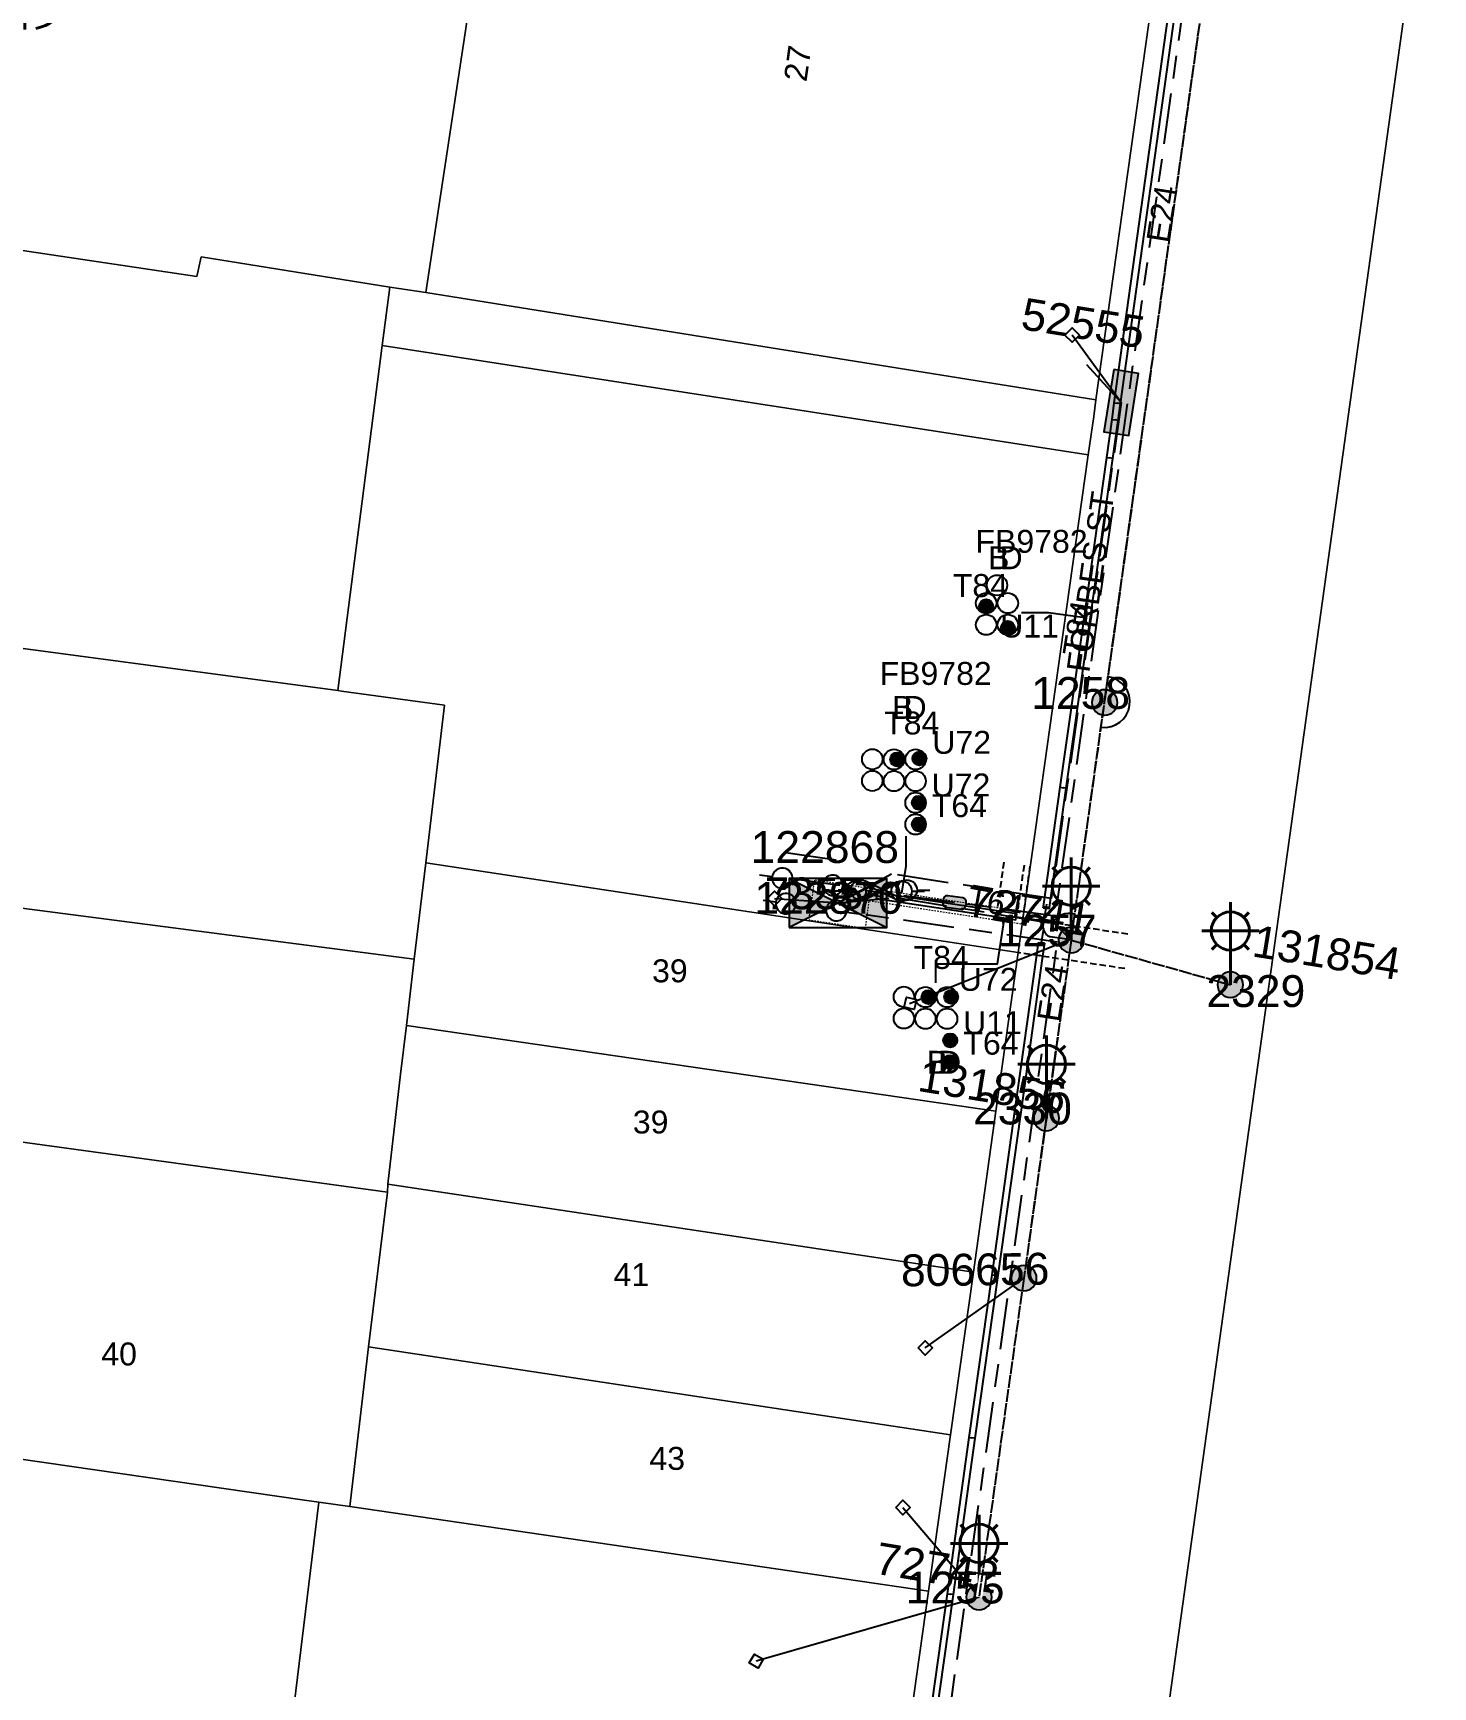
# Model space of a CAD drawing. Header units: metres. Extents: x 307881 to 309377, y 6244646 to 6245709.
# Drawn here: x 308602.1 to 308712, y 6245000.3 to 6245130.1 of the extents above; entities that cross this region are included whole.
import ezdxf
from ezdxf.enums import TextEntityAlignment as Align

# ---------------------------------------------------------------- set-up
doc = ezdxf.new("R2010")
doc.units = ezdxf.units.M
for name, pattern in [('Cable Exist OH', [1, 1, 0]), ('Cable Exist UG', [8.2, 4, -1.2, 1.8, -1.2]), ('Dash', [5, 3, -2]), ('DASHED', [0.75, 0.5, -0.25]), ('HIDDEN', [0.375, 0.25, -0.125]), ('HIDDEN2', [0.1875, 0.125, -0.0625])]:
    doc.linetypes.add(name, pattern=pattern)
doc.layers.get('0').update_dxf_attribs({"color": 6})
for name, color, linetype in [('_User Miscellaneous7', 7, 'Continuous'), ('_User Miscellaneous9', 7, 'Continuous'), ('Duct_SP_EXT', 7, 'Continuous'), ('Equip_HV_EXT', 7, 'Continuous'), ('Equip_LV_EXT', 7, 'Continuous'), ('Equip_SP_SL_EXT', 7, 'Continuous'), ('Mains_HV_EXT', 7, 'Continuous'), ('Mains_LV_EXT', 7, 'Continuous'), ('Mains_SL_EXT', 7, 'Continuous'), ('Services_SP_EXT', 7, 'Continuous'), ('Sub_SP_EXT', 7, 'Continuous'), ('SupportsOH_SP_TR_HV_LV_SL_EXT', 7, 'Continuous'), ('SupportsUG_SP_LV_EXT', 7, 'Continuous'), ('Trench_SP_EXT', 7, 'Continuous')]:
    doc.layers.add(name, color=color, linetype=linetype)
for name, color, linetype, lineweight in [('Cadastre Buildings_SP_EXT', 9, 'Continuous', 5), ('Cadastre Land Parcels_SP_EXT', 9, 'Continuous', 5), ('Cadastre Other Property_SP_EXT', 9, 'HIDDEN', 5), ('Cadastre Roads_SP_EXT', 9, 'Continuous', 5)]:
    doc.layers.add(name, color=color, linetype=linetype, lineweight=lineweight)
doc.layers.add('UNKNOWN_FEATURES', color=1, linetype='DASHED', plot=False)
doc.styles.add('iecARIAL', font='arial.ttf', dxfattribs={"height": 2})
doc.styles.add('IESYMBOL1', font='isocp.shx')
doc.styles.add('POLE_LABEL', font='arial.ttf')
doc.styles.add('SLCP_LABEL', font='arial.ttf', dxfattribs={"height": 3.5})
doc.styles.get("Standard").update_dxf_attribs({"font": 'arial.ttf'})
doc.styles.add('SWITCH_LABEL', font='arial.ttf', dxfattribs={"height": 2.5})

# ---------------------------------------------------------------- blocks, each defined once
blk = doc.blocks.new('SUB_PADMOUNT_EXT')
for points in [[(0, 0), (-3.84, 1.92), (-3.84, -1.92)], [(0, 0), (3.84, 1.92), (3.84, -1.92)]]:
    blk.add_hatch(color=256).paths.add_polyline_path(points)
for p, q in [((3.84, 1.92), (-3.84, -1.92)), ((-3.84, 1.92), (3.84, -1.92))]:
    blk.add_line(p, q)
blk.add_lwpolyline([(-3.84, -1.92), (3.84, -1.92), (3.84, 1.92), (-3.84, 1.92)], close=True)
for tag, height, flags, p in [('ASSET_NUM', 2.5, 8, (2, 2)), ('STREET_CODE', 0.2, 9, (1.5, 0)), ('CONSTRUCTED_VOLTAGE', 0.2, 9, (1.5, -0.2)), ('OPERATING_VOLTAGE', 0.2, 9, (1.5, -0.6)), ('ORIENTATION', 0.2, 9, (1.5, -0.8)), ('OWNED_BY', 0.2, 9, (1.5, -1)), ('OPERATED_BY', 0.2, 9, (1.5, -1.2)), ('NO_PHASES', 0.2, 9, (1.5, -0.4)), ('SECONDARY_VOLTAGE', 0.2, 9, (1.5, -1.6)), ('STATE', 0.2, 9, (1.5, -1.8)), ('SUBSTATION_TYPE', 0.2, 9, (1.5, -2.2)), ('MAINTAINED_BY', 0.2, 9, (1.5, -1.4)), ('PARENT', 0.2, 9, (1.5, -2)), ('USAGE', 0.2, 9, (1.5, -2.4)), ('LEGEND', 0.2, 9, (1.5, -2.6)), ('STREETNAME', 0.2, 9, (1.5, -3)), ('SUBURB', 0.2, 9, (1.5, -3.2)), ('Z', 0.2, 1, (1.5, -3.6)), ('LOCATION', 0.2, 9, (1.5, -2.8)), ('NOTES', 0.2, 9, (1.5, -3.4))]:
    blk.add_attdef(tag, text='', height=height, dxfattribs=dict(flags=flags)).set_placement(p, align=Align.MIDDLE_LEFT)
blk = doc.blocks.new('PILLAR_EXT')
blk.add_hatch(color=256).paths.add_polyline_path([(-2.475, 0.99), (-2.475, -0.99), (2.475, -0.99), (2.475, 0.99)])
blk.add_lwpolyline([(-2.475, -0.99), (2.475, -0.99), (2.475, 0.99), (-2.475, 0.99)], close=True)
at = {"style": 'iecARIAL', "flags": 8}
blk.add_attdef('ASSET_NUM', (1.5, 3.5), '', height=2.5, dxfattribs=at)
for tag, p, flags in [('OWNED_BY', (0, -0.2), 9), ('STATE', (0, -0.4), 9), ('SUPPORT_TYPE', (0, -0.6), 9), ('USAGE', (0, -0.8), 9), ('LEGEND', (0, -1), 9), ('LOCATION', (0, -1.2), 9), ('NOTES', (0, -1.4), 9), ('STREETNAME', (0, -1.8), 9), ('SUBURB', (0, -2), 1), ('PARENT', (0, -1.6), 9)]:
    blk.add_attdef(tag, p, '', height=0.2, dxfattribs=dict(flags=flags))
blk = doc.blocks.new('DUCT_EXT')
blk.add_circle((0, 0.8), 0.8)
at = {"flags": 1}
blk.add_attdef('Z', (0, 0), '', height=0.2, dxfattribs=at)
at = {"flags": 9}
for tag, p in [('DUCT_CODE', (0, 0)), ('XSECT_TYPE', (0, -0.2)), ('STATE', (0, -0.6)), ('FB_REFERENCE', (0, -0.4)), ('NOTES', (0, -0.8))]:
    blk.add_attdef(tag, text='', height=0.2, dxfattribs=at).set_placement(p, align=Align.MIDDLE_LEFT)
blk = doc.blocks.new('SL_LANTERN_EXT')
at = {"lineweight": 40}
for p, q in [((-1.46, 5.68), (-1.06, 5.28)), ((0, 1.97), (0, 6.47)), ((1.46, 5.68), (1.06, 5.28)), ((-2.25, 4.22), (2.25, 4.22)), ((-1.46, 2.76), (-1.06, 3.16)), ((0, 0), (0, 2.72)), ((1.46, 2.76), (1.06, 3.16))]:
    blk.add_line(p, q, dxfattribs=at)
blk.add_circle((0, 4.22), 1.5, dxfattribs=at)
at = {"color": 7, "style": 'iecARIAL', "flags": 8}
blk.add_attdef('ASSET_NUM', (1.5, 1.5), '', height=2.5, dxfattribs=at)
for tag, p, height, flags in [('CONSTRUCTED_VOLTAGE', (0.98, -0.65), 0.2, 9), ('CONTROL_TYPE', (0.98, -0.85), 0.2, 9), ('LANTERN_PURPOSE', (0.98, -1.05), 0.2, 9), ('LANTERN_TYPE', (0.98, -1.25), 0.2, 9), ('NO_PHASES', (0.98, -1.45), 0.2, 9), ('LNUMBER', (2.18, -3.25), 2.5, 8), ('OPERATING_VOLTAGE', (0.98, -1.65), 0.2, 9), ('ORIENTATION', (0.98, -1.85), 0.2, 9), ('OWNED_BY', (0.98, -2.05), 0.2, 9), ('STATE', (0.98, -2.25), 0.2, 9), ('USAGE', (0.98, -2.45), 0.2, 9), ('CEXIST', (0.98, -2.65), 0.2, 9), ('CNEW', (0.98, -2.85), 0.2, 9), ('CNUMBER', (0.98, -3.05), 0.2, 9), ('CREMOVE', (0.98, -3.25), 0.2, 9), ('CREPLACE', (0.98, -3.45), 0.2, 9), ('LKINGHEIGHT', (0.98, -3.65), 0.2, 9), ('LBRACKET', (0.98, -3.85), 0.2, 9), ('LBRACKETVOCAB', (0.98, -4.05), 0.2, 9), ('LCATEGORY', (0.98, -4.25), 0.2, 9), ('LCHARGE1', (0.98, -4.45), 0.2, 9), ('LCHARGE1PERCENT', (0.98, -4.65), 0.2, 9), ('LCHARGE2', (0.98, -4.85), 0.2, 9), ('LCHARGE2PERCENT', (0.98, -5.05), 0.2, 9), ('LCHARGE3', (0.98, -5.25), 0.2, 9), ('LCHARGE3PERCENT', (0.98, -5.45), 0.2, 9), ('LEXIST', (0.98, -5.65), 0.2, 9), ('LLAMP', (0.98, -5.85), 0.2, 9), ('LLAMPVOCAB', (0.98, -6.05), 0.2, 9), ('LMAST', (0.98, -6.25), 0.2, 9), ('LMASTVOCAB', (0.98, -6.45), 0.2, 9), ('LNEW', (0.98, -6.65), 0.2, 9), ('LANTNUMBER', (0.98, -6.85), 0.2, 9), ('LOUTREACH', (0.98, -7.25), 0.2, 9), ('LOUTREACHVOCAB', (0.98, -7.45), 0.2, 9), ('LRATECODE', (0.98, -7.65), 0.2, 9), ('LREMOVE', (0.98, -7.85), 0.2, 9), ('STREETNAME', (0.98, -9.25), 0.2, 9), ('LREPLACE', (0.98, -8.05), 0.2, 9), ('LTYPE', (0.98, -8.25), 0.2, 9), ('LTYPEVOCAB', (0.98, -8.45), 0.2, 9), ('LEGEND', (0.98, -8.65), 0.2, 9), ('LOCATION', (0.98, -8.85), 0.2, 9), ('NOTES', (0.98, -9.05), 0.2, 9), ('SUBURB', (0.98, -9.45), 0.2, 1)]:
    blk.add_attdef(tag, p, '', height=height, dxfattribs=dict(flags=flags))
blk = doc.blocks.new('CCP_EXT')
at = {"flags": 9}
for tag, p in [('LEGEND', (0, -1.4)), ('STATE', (0, -1.8)), ('LIFE_SUPPORT', (0, -1.6)), ('NOTES', (0, -2))]:
    blk.add_attdef(tag, text='', height=0.2, dxfattribs=at).set_placement(p, align=Align.MIDDLE_LEFT)
blk.add_wipeout([(0, 0.57), (0.57, 0), (0, -0.57), (-0.57, 0)])
blk.add_lwpolyline([(-0.57, 0), (0, 0.57), (0.57, 0), (0, -0.57), (-0.57, 0)])
at = {"flags": 1}
blk.add_attdef('Z', (0, 0), '', height=0.2, dxfattribs=at)
at = {"flags": 9}
for tag, p in [('CCP_TYPE', (0, 0)), ('CONSTRUCTED_VOLTAGE', (0, -0.2)), ('OPERATING_VOLTAGE', (0, -0.6)), ('ORIENTATION', (0, -0.8)), ('OWNED_BY', (0, -1)), ('NO_PHASES', (0, -0.4)), ('USAGE', (0, -1.2))]:
    blk.add_attdef(tag, text='', height=0.2, dxfattribs=at).set_placement(p, align=Align.MIDDLE_LEFT)
blk = doc.blocks.new('POLE_EXT')
blk.add_hatch(color=256).paths.add_polyline_path([(-1, 0, 1), (1, 0, 1)])
blk.add_lwpolyline([(-1, 0, 1), (1, 0, 1)], format="xyb", close=True)
for tag, height, flags, p in [('pNumber', 2.5, 8, (-17.84, 2.07)), ('OWNED_BY', 0.2, 9, (1.35, -0.4)), ('SPECIAL_USE', 0.2, 9, (1.35, -0.8)), ('STATE', 0.2, 9, (1.35, -1)), ('PARENT', 0.2, 9, (1.35, -0.6)), ('USAGE', 0.2, 9, (1.35, -1.2)), ('cLV', 0.2, 9, (1.35, -1.4)), ('hDepth', 0.2, 9, (1.35, -1.6)), ('hDia', 0.2, 9, (1.35, -1.8)), ('cHV', 0.2, 9, (1.35, -2)), ('LBRACKET', 0.2, 9, (1.35, -2.2)), ('LExisting', 0.2, 9, (1.35, -2.4)), ('LANTNUMBER', 0.2, 9, (1.35, -2.6)), ('cLinedev', 0.2, 9, (1.35, -3.4)), ('pExisting', 0.2, 9, (1.35, -3.8)), ('LOther', 0.2, 9, (1.35, -2.8)), ('LRemove', 0.2, 9, (1.35, -3)), ('LEGEND', 0.2, 9, (1.35, -3.2)), ('LOCATION', 0.2, 9, (1.35, -3.6)), ('pFooting', 0.2, 9, (1.35, -4.4)), ('pNew', 0.2, 9, (1.35, -4.6)), ('pRelocate', 0.2, 9, (1.35, -5)), ('pRemove', 0.2, 9, (1.35, -5.2)), ('PFNUMBER', 0.2, 9, (1.35, -4)), ('NEWPFNUMBER', 0.2, 9, (1.35, -4.2)), ('pReplace', 0.2, 9, (1.35, -5.4)), ('pStay', 0.2, 9, (1.35, -5.6)), ('pType', 0.2, 9, (1.35, -5.8)), ('cspan', 0.2, 9, (1.35, -6)), ('STREETNAME', 0.2, 9, (1.35, -6.2)), ('SUBURB', 0.2, 9, (1.35, -6.4)), ('OPERATED_BY', 0.2, 9, (1.36, -7.01)), ('NOTES', 0.2, 9, (1.35, -6.6)), ('MAINTAINED_BY', 0.2, 9, (1.36, -6.81))]:
    blk.add_attdef(tag, text='', height=height, dxfattribs=dict(flags=flags)).set_placement(p, align=Align.MIDDLE_LEFT)
at = {"style": 'POLE_LABEL'}
for tag, height, flags, p in [('ASSET_NUM', 2.5, 8, (2, 2)), ('STRUCTURE_PLANT_NUMBER', 0.2, 9, (1.35, 0.03)), ('STREET_CODE', 0.2, 9, (1.35, -0.2))]:
    blk.add_attdef(tag, text='', height=height, dxfattribs=dict(at, flags=flags)).set_placement(p, align=Align.MIDDLE_LEFT)
at = {"flags": 1}
blk.add_attdef('Z', (1.35, -7.33), '', height=0.2, dxfattribs=at)
blk = doc.blocks.new('HV_STJ_EXT')
h = blk.add_hatch(color=256)
edge = h.paths.add_edge_path()
edge.add_ellipse((-0.59, 0.13), major_axis=(0.226, 0.226), ratio=1, start_angle=45, end_angle=135)
edge.add_line((-0.91, 0.13), (-0.91, -0.13))
edge.add_ellipse((-0.59, -0.13), major_axis=(0.226, 0.226), ratio=1, start_angle=135, end_angle=225)
edge.add_line((-0.59, -0.45), (0.59, -0.45))
edge.add_ellipse((0.59, -0.13), major_axis=(-0.226, 0.226), ratio=1, start_angle=135, end_angle=225)
edge.add_line((0.91, -0.13), (0.91, 0.13))
edge.add_ellipse((0.59, 0.13), major_axis=(-0.226, 0.226), ratio=1, start_angle=225, end_angle=315)
edge.add_line((0.59, 0.45), (-0.59, 0.45))
blk.add_lwpolyline([(-0.91, 0.13), (-0.91, -0.13, 0.414214), (-0.59, -0.45), (0.59, -0.45, 0.414214), (0.91, -0.13), (0.91, 0.13, 0.414214), (0.59, 0.45), (-0.59, 0.45, 0.414214)], format="xyb", close=True)
for tag, flags, p in [('ORIENTATION', 9, (1.5, 0)), ('Z', 1, (1.5, -0.8)), ('USAGE', 9, (1.5, -0.2)), ('LEGEND', 9, (1.5, -0.4)), ('NOTES', 9, (1.5, -0.6))]:
    blk.add_attdef(tag, text='', height=0.2, dxfattribs=dict(flags=flags)).set_placement(p, align=Align.MIDDLE_LEFT)
blk = doc.blocks.new('LV_UG_DFUSE_CLOSED_EXT')
for points in [[(1, 0), (0, 0)], [(5.04, 0.73), (2.16, -0.72)], [(5.05, -0.71), (2.16, 0.72)], [(6.2, 0.01), (7.2, 0.01)]]:
    blk.add_lwpolyline(points)
for centre in [(1.8, 0), (5.4, 0.01)]:
    blk.add_circle(centre, 0.8)
at = {"flags": 9}
for tag, p in [('ACTUAL_STATUS', (0, 0)), ('CONSTRUCTED_VOLTAGE', (0, -0.2)), ('OPERATING_VOLTAGE', (0, -0.6)), ('ORIENTATION', (0, -0.8)), ('STATE', (0, -1)), ('SWITCH_TYPE', (0, -1.2)), ('NO_PHASES', (0, -0.4)), ('USAGE', (0, -1.4)), ('NOTES', (0, -1.6))]:
    blk.add_attdef(tag, text='', height=0.2, dxfattribs=at).set_placement(p, align=Align.MIDDLE_LEFT)
at = {"flags": 1}
blk.add_attdef('Z', (0, 0), '', height=0.2, dxfattribs=at)
blk = doc.blocks.new('SWG_HOLEC_SU_EXT')
blk.add_line((1.8, -2), (5.8, -2))
for points in [[(1, 0), (0, 0)], [(6.6, 0), (7.6, 0)]]:
    blk.add_lwpolyline(points)
for points in [[(1.8, -0.8, 1), (1.8, 0.8, 1)], [(5.8, -0.8, 1), (5.8, 0.8, 1)]]:
    blk.add_lwpolyline(points, format="xyb", close=True)
at = {"style": 'SWITCH_LABEL', "flags": 8}
blk.add_attdef('ASSET_NUM', text='', height=2.5, rotation=179.9544, dxfattribs=at).set_placement((-2.4, 0), align=Align.MIDDLE_LEFT)
at = {"flags": 1}
blk.add_attdef('Z', (0, 0), '', height=0.2, dxfattribs=at)
at = {"flags": 9}
for tag, p in [('ACTUAL_STATUS', (0, -0.4)), ('CONSTRUCTED_VOLTAGE', (0, -0.6)), ('OPERATING_VOLTAGE', (0, -1)), ('ORIENTATION', (0, -1.2)), ('OWNED_BY', (0, -1.4)), ('NO_PHASES', (0, -0.8)), ('STATE', (0, -1.8)), ('SWITCH_TYPE', (0, -2)), ('STREETNAME', (0, -2.6)), ('PARENT', (0, -1.6)), ('USAGE', (0, -2.2)), ('LOCATION', (0, -2.4)), ('SUBURB', (0, -2.8)), ('NOTES', (0, -3))]:
    blk.add_attdef(tag, text='', height=0.2, dxfattribs=at).set_placement(p, align=Align.MIDDLE_LEFT)
at = {"style": 'SWITCH_LABEL', "flags": 9}
blk.add_attdef('STREET_CODE', text='', height=0.2, dxfattribs=at).set_placement((0, -0.2), align=Align.MIDDLE_LEFT)
blk = doc.blocks.new('End Shackle_EXT')
at = {"flags": 9}
for tag, p in [('STATE', (0, -1.2)), ('USAGE', (0, -1.4)), ('NOTES', (0, -1.6))]:
    blk.add_attdef(tag, text='', height=0.2, dxfattribs=at).set_placement(p, align=Align.MIDDLE_LEFT)
blk.add_wipeout([(0, 0.25), (1.81, 0.25), (1.82, -0.25), (0, -0.25)])
blk.add_line((1.81, -1), (1.81, 1))
at = {"flags": 1}
blk.add_attdef('Z', (0, 0), '', height=0.2, dxfattribs=at)
at = {"flags": 9}
for tag, p in [('CONNECTOR_TYPE', (0, 0)), ('CONSTRUCTED_VOLTAGE', (0, -0.2)), ('OPERATING_VOLTAGE', (0, -0.6)), ('ORIENTATION', (0, -0.8)), ('OWNED_BY', (0, -1)), ('NO_PHASES', (0, -0.4))]:
    blk.add_attdef(tag, text='', height=0.2, dxfattribs=at).set_placement(p, align=Align.MIDDLE_LEFT)
blk = doc.blocks.new('CABLE_LARGE_EXT')
h = blk.add_hatch(color=256)
edge = h.paths.add_edge_path()
edge.add_arc((0, 0.55), 0.55, 0, 360)
blk.add_circle((0, 0.55), 0.55)
at = {"flags": 1}
blk.add_attdef('Z', (0, 0), '', height=0.2, dxfattribs=at)
at = {"flags": 9}
for tag, p in [('COND_CODE', (0, 0)), ('STATE', (0, -0.4)), ('XSECT_SIZE', (0, -0.6)), ('FB_REFERENCE', (0, -0.2)), ('NOTES', (0, -0.8))]:
    blk.add_attdef(tag, text='', height=0.2, dxfattribs=at).set_placement(p, align=Align.MIDDLE_LEFT)
blk = doc.blocks.new('SLCP_ZELL_EXT')
blk.add_wipeout([(-0.24, 7.5), (-0.71, 7.47), (-1.17, 7.41), (-1.64, 7.32), (-2.09, 7.21), (-2.54, 7.06), (-2.98, 6.89), (-3.41, 6.69), (-3.82, 6.46), (-4.22, 6.21), (-4.6, 5.93), (-4.96, 5.63), (-5.31, 5.31), (-5.63, 4.96), (-5.93, 4.6), (-6.21, 4.22), (-6.46, 3.82), (-6.69, 3.41), (-6.89, 2.98), (-7.06, 2.54), (-7.21, 2.09), (-7.32, 1.64), (-7.41, 1.17), (-7.47, 0.71), (-7.5, 0.24), (-7.5, -0.24), (-7.47, -0.71), (-7.41, -1.17), (-7.32, -1.64), (-7.21, -2.09), (-7.06, -2.54), (-6.89, -2.98), (-6.69, -3.41), (-6.46, -3.82), (-6.21, -4.22), (-5.93, -4.6), (-5.63, -4.96), (-5.31, -5.31), (-4.96, -5.63), (-4.6, -5.93), (-4.22, -6.21), (-3.82, -6.46), (-3.41, -6.69), (-2.98, -6.89), (-2.54, -7.06), (-2.09, -7.21), (-1.64, -7.32), (-1.17, -7.41), (-0.71, -7.47), (-0.24, -7.5), (0.24, -7.5), (0.71, -7.47), (1.17, -7.41), (1.64, -7.32), (2.09, -7.21), (2.54, -7.06), (2.98, -6.89), (3.41, -6.69), (3.82, -6.46), (4.22, -6.21), (4.6, -5.93), (4.96, -5.63), (5.31, -5.31), (5.63, -4.96), (5.93, -4.6), (6.21, -4.22), (6.46, -3.82), (6.69, -3.41), (6.89, -2.98), (7.06, -2.54), (7.21, -2.09), (7.32, -1.64), (7.41, -1.17), (7.47, -0.71), (7.5, -0.24), (7.5, 0.24), (7.47, 0.71), (7.41, 1.17), (7.32, 1.64), (7.21, 2.09), (7.06, 2.54), (6.89, 2.98), (6.69, 3.41), (6.46, 3.82), (6.21, 4.22), (5.93, 4.6), (5.63, 4.96), (5.31, 5.31), (4.96, 5.63), (4.6, 5.93), (4.22, 6.21), (3.82, 6.46), (3.41, 6.69), (2.98, 6.89), (2.54, 7.06), (2.09, 7.21), (1.64, 7.32), (1.17, 7.41), (0.71, 7.47), (0.24, 7.5)])
at = {"linetype": 'Dash', "lineweight": 40, "ltscale": 0.7}
for p, q in [((0, 4.11), (0, -4.11)), ((-4.11, 0), (4.11, 0))]:
    blk.add_line(p, q, dxfattribs=at)
blk.add_circle((0, 0), 4.11, dxfattribs=at)
at = {"lineweight": 40, "style": 'IESYMBOL1'}
for s, p in [('P', (-1.6, 0)), ('Z', (1.7, 0)), ('60', (-1.61, -3.31))]:
    blk.add_text(s, height=2, dxfattribs=at).set_placement(p, align=Align.BOTTOM_CENTER)
at = {"style": 'SLCP_LABEL'}
for tag, height, flags, p in [('ASSET_NUM', 2.5, 8, (2, 2)), ('STREET_CODE', 0.2, 9, (0, -0.2))]:
    blk.add_attdef(tag, text='', height=height, dxfattribs=dict(at, flags=flags)).set_placement(p, align=Align.MIDDLE_LEFT)
at = {"flags": 1}
blk.add_attdef('Z', (0, 0), '', height=0.2, dxfattribs=at)
at = {"flags": 9}
for tag, p in [('CONSTRUCTED_VOLTAGE', (0, -0.4)), ('CONTROL_TYPE', (0, -0.6)), ('OPERATING_VOLTAGE', (0, -1)), ('ORIENTATION', (0, -1.2)), ('OWNED_BY', (0, -1.4)), ('NO_PHASES', (0, -0.8)), ('STATE', (0, -2)), ('USAGE', (0, -1.6)), ('LOCATION', (0, -1.8)), ('NOTES', (0, -2.2))]:
    blk.add_attdef(tag, text='', height=0.2, dxfattribs=at).set_placement(p, align=Align.MIDDLE_LEFT)

msp = doc.modelspace()

# ---------------------------------------------------------------- linework, layer by layer
at = {"layer": '_User Miscellaneous7'}
for points in [[(308679.73, 6245084.64), (308681.85, 6245084.64), (308684.53, 6245084.27)], [(308670.65, 6245067.08), (308670.65, 6245064.74), (308670.32, 6245062.61)], [(308673.01, 6245055.56), (308673.01, 6245057.05), (308677.86, 6245057.05), (308678.37, 6245060.47), (308678.38, 6245060.51)]]:
    msp.add_lwpolyline(points, dxfattribs=at)
at = {"layer": 'Cadastre Buildings_SP_EXT', "linetype": 'Continuous'}
for points in [[(308630.13, 6245110.19), (308615.32, 6245112.57), (308615, 6245111.03), (308587.42, 6245115.14), (308583.1, 6245084.24), (308626.05, 6245078.51), (308629.54, 6245105.61), (308630.13, 6245110.19)], [(308626.05, 6245078.51), (308583.1, 6245084.24), (308580.29, 6245064.14), (308632.05, 6245057.42), (308632.97, 6245064.99), (308634.43, 6245077.36), (308626.34, 6245078.47), (308626.05, 6245078.51)], [(308632.05, 6245057.42), (308580.29, 6245064.14), (308579.08, 6245055.48), (308577.8, 6245046.27), (308629.97, 6245039.13), (308629.99, 6245039.77), (308630.97, 6245048.39), (308631.46, 6245052.21), (308632.05, 6245057.42)]]:
    msp.add_lwpolyline(points, close=True, dxfattribs=at)
at = {"layer": 'Cadastre Land Parcels_SP_EXT', "linetype": 'Continuous'}
for points in [[(308943.53, 6244899.64), (308956.13, 6244909.41), (308993.54, 6245046.63), (309008.4, 6245145.3), (308954.43, 6245152.89), (308930.11, 6245156.32), (308890.42, 6245161.91), (308880.94, 6245163.25), (308847.77, 6245167.93), (308816.15, 6245172.39), (308717.4, 6245186.32), (308683.99, 6244946.48), (308682.63, 6244936.48), (308681.22, 6244926.63), (308801.5, 6244909.52), (308929.82, 6244891.26), (308943.53, 6244899.64)], [(308690.07, 6245133.29), (308640.93, 6245140.1), (308637.62, 6245140.55), (308632.96, 6245109.77), (308685.58, 6245101.35), (308689.95, 6245132.42), (308690.07, 6245133.29)], [(308685.4, 6245100.02), (308685.58, 6245101.35), (308632.96, 6245109.77), (308630.13, 6245110.19), (308629.54, 6245105.61), (308684.98, 6245097.02), (308685.4, 6245100.02)], [(308679.47, 6245057.94), (308632.97, 6245064.99), (308632.05, 6245057.42), (308631.46, 6245052.21), (308677.73, 6245045.49), (308679.47, 6245057.94)], [(308677.73, 6245045.49), (308631.46, 6245052.21), (308630.97, 6245048.39), (308629.99, 6245039.77), (308675.96, 6245032.85), (308677.73, 6245045.49)], [(308629.97, 6245039.13), (308577.8, 6245046.27), (308574.39, 6245022.05), (308623.27, 6245014.97), (308624.58, 6245014.8), (308626.99, 6245014.44), (308628.48, 6245026.99), (308629.97, 6245039.13)], [(308675.96, 6245032.85), (308629.99, 6245039.77), (308629.97, 6245039.13), (308628.48, 6245026.99), (308674.16, 6245020.08), (308675.96, 6245032.85)], [(308674.16, 6245020.08), (308628.48, 6245026.99), (308626.99, 6245014.44), (308672.44, 6245007.81), (308674.16, 6245020.08)], [(308624.58, 6245014.8), (308623.27, 6245014.97), (308574.39, 6245022.05), (308566.17, 6244963.01), (308664.18, 6244948.99), (308669.37, 6244985.7), (308669.45, 6244986.59), (308621.99, 6244993.54), (308624.58, 6245014.8)], [(308621.99, 6244993.54), (308669.45, 6244986.59), (308672.44, 6245007.81), (308626.99, 6245014.44), (308624.58, 6245014.8), (308621.99, 6244993.54)]]:
    msp.add_lwpolyline(points, close=True, dxfattribs=at)
at = {"layer": 'Cadastre Other Property_SP_EXT', "linetype": 'HIDDEN2'}
msp.add_lwpolyline([(308679.77, 6245060.2), (308679.9, 6245061.14), (308663.47, 6245063.63), (308663.03, 6245060.52), (308667.48, 6245059.85), (308667.78, 6245062.02), (308679.77, 6245060.2)], close=True, dxfattribs=at)
at = {"layer": 'Duct_SP_EXT'}
for p, q in [((308687.02, 6245101.11), (308691.44, 6245132.81)), ((308687.5, 6245101.04), (308691.92, 6245132.74)), ((308686.84, 6245099.79), (308687.02, 6245101.11)), ((308687.02, 6245101.11), (308687.26, 6245101.08)), ((308687.02, 6245101.11), (308687.26, 6245101.08)), ((308687.5, 6245101.05), (308687.26, 6245101.08)), ((308687.5, 6245101.04), (308687.26, 6245101.08)), ((308687.32, 6245099.73), (308687.5, 6245101.05)), ((308686.43, 6245096.81), (308686.84, 6245099.79)), ((308686.84, 6245099.79), (308687.08, 6245099.76)), ((308686.9, 6245096.74), (308687.32, 6245099.73)), ((308687.32, 6245099.73), (308687.08, 6245099.76)), ((308684.49, 6245083.04), (308686.43, 6245096.81)), ((308684.97, 6245082.97), (308686.9, 6245096.74)), ((308686.43, 6245096.81), (308686.66, 6245096.78)), ((308686.9, 6245096.74), (308686.66, 6245096.78)), ((308682.76, 6245070.92), (308684.49, 6245083.04)), ((308683.24, 6245070.85), (308684.97, 6245082.97)), ((308684.49, 6245083.04), (308684.73, 6245083)), ((308684.97, 6245082.97), (308684.73, 6245083)), ((308681.45, 6245061.55), (308682.76, 6245070.92)), ((308681.92, 6245061.48), (308683.24, 6245070.85)), ((308682.76, 6245070.92), (308683, 6245070.89)), ((308683.24, 6245070.85), (308683, 6245070.89)), ((308668.36, 6245062.16), (308668.4, 6245062.39)), ((308677.73, 6245060.74), (308668.36, 6245062.16)), ((308668.43, 6245062.63), (308668.4, 6245062.39)), ((308677.8, 6245061.21), (308668.43, 6245062.63)), ((308677.73, 6245060.74), (308677.76, 6245060.97)), ((308677.73, 6245060.74), (308677.76, 6245060.97)), ((308679.28, 6245060.5), (308677.73, 6245060.74)), ((308677.8, 6245061.21), (308677.76, 6245060.97)), ((308677.8, 6245061.21), (308677.76, 6245060.97)), ((308679.35, 6245060.98), (308677.8, 6245061.21)), ((308679.28, 6245060.5), (308679.32, 6245060.74)), ((308679.35, 6245060.98), (308679.32, 6245060.74)), ((308681.43, 6245061.45), (308681.45, 6245061.55)), ((308681.43, 6245061.45), (308681.67, 6245061.41)), ((308681.45, 6245061.55), (308681.69, 6245061.52)), ((308681.91, 6245061.38), (308681.67, 6245061.41)), ((308681.92, 6245061.48), (308681.69, 6245061.52)), ((308681.91, 6245061.38), (308681.92, 6245061.48)), ((308681.05, 6245058.74), (308680.91, 6245057.74)), ((308681.05, 6245058.74), (308681.29, 6245058.71)), ((308681.53, 6245058.67), (308681.29, 6245058.71)), ((308681.53, 6245058.67), (308681.39, 6245057.67)), ((308680.91, 6245057.74), (308679.17, 6245045.29)), ((308681.39, 6245057.67), (308679.65, 6245045.23)), ((308680.91, 6245057.74), (308681.15, 6245057.71)), ((308681.39, 6245057.67), (308681.15, 6245057.71)), ((308679.17, 6245045.29), (308677.4, 6245032.65)), ((308679.65, 6245045.23), (308677.88, 6245032.58)), ((308679.17, 6245045.29), (308679.41, 6245045.26)), ((308679.65, 6245045.23), (308679.41, 6245045.26)), ((308677.4, 6245032.65), (308675.6, 6245019.87)), ((308677.88, 6245032.58), (308676.08, 6245019.81)), ((308677.4, 6245032.65), (308677.64, 6245032.62)), ((308677.88, 6245032.58), (308677.64, 6245032.62)), ((308675.6, 6245019.87), (308675.84, 6245019.84)), ((308676.08, 6245019.81), (308675.84, 6245019.84)), ((308673.89, 6245007.6), (308670.9, 6244986.43)), ((308674.36, 6245007.54), (308671.38, 6244986.37)), ((308673.89, 6245007.6), (308674.13, 6245007.57)), ((308674.36, 6245007.54), (308674.13, 6245007.57))]:
    msp.add_line(p, q, dxfattribs=at)
at = {"layer": 'Mains_HV_EXT', "linetype": 'Cable Exist UG'}
msp.add_lwpolyline([(308674.47, 6245061.87), (308666.75, 6245062.9), (308665.37, 6245061.81)], dxfattribs=at)
at = {"layer": 'Mains_LV_EXT', "linetype": 'Cable Exist OH'}
for points in [[(308686.25, 6245077.62), (308693.96, 6245132.55)], [(308683.64, 6245058.93), (308686.25, 6245077.62)], [(308683.64, 6245058.93), (308681.67, 6245044.95), (308679.92, 6245032.38)]]:
    msp.add_lwpolyline(points, dxfattribs=at)
at = {"layer": 'Mains_LV_EXT', "linetype": 'Cable Exist UG'}
for points in [[(308687.56, 6245101.13), (308682.07, 6245062.19), (308669.54, 6245064.11), (308665.33, 6245061.84)], [(308665.33, 6245061.84), (308669.89, 6245062.27), (308682.3, 6245060.22), (308683.64, 6245058.93)]]:
    msp.add_lwpolyline(points, dxfattribs=at)
at = {"layer": 'Mains_LV_EXT', "linetype": 'Continuous'}
for points in [[(308685.97, 6245075.64, 0.996481), (308686.53, 6245079.6)], [(308683.91, 6245060.97, 0.335312), (308682.13, 6245060.23)]]:
    msp.add_lwpolyline(points, format="xyb", dxfattribs=at)
at = {"layer": 'Mains_SL_EXT', "linetype": 'Cable Exist OH'}
for points in [[(308683.64, 6245058.93), (308681.69, 6245044.95)], [(308683.64, 6245058.93), (308696.13, 6245055.42)]]:
    msp.add_lwpolyline(points, dxfattribs=at)
at = {"layer": 'Trench_SP_EXT', "linetype": 'Cable Exist UG'}
for points in [[(308687.56, 6245101.13), (308684.5, 6245104.49)], [(308679.12, 6245060.77), (308679.32, 6245060.74), (308680.26, 6245060.61)], [(308681.45, 6245059.83), (308681.29, 6245058.71)]]:
    msp.add_lwpolyline(points, dxfattribs=at)
for points in [[(308665.39, 6245061.7), (308666.96, 6245062.22), (308666.96, 6245062.22, -0.121458), (308668.4, 6245062.39), (308668.4, 6245062.39), (308668.67, 6245062.35)], [(308680.26, 6245060.61), (308680.91, 6245060.52), (308680.91, 6245060.52, 0.404981), (308681.62, 6245061.11), (308681.62, 6245061.11), (308681.72, 6245061.75)], [(308680.3, 6245060.61), (308680.91, 6245060.52), (308680.91, 6245060.52, -0.346737), (308681.45, 6245059.84), (308681.45, 6245059.84, 0.313263), (308681.99, 6245059.2), (308681.99, 6245059.2), (308683.65, 6245058.97)]]:
    msp.add_lwpolyline(points, format="xyb", dxfattribs=at)
at = {"layer": 'UNKNOWN_FEATURES'}
for points in [[(308678.34, 6245065.04), (308677.86, 6245061.57)], [(308679.93, 6245064.81), (308679.44, 6245061.35)], [(308679.94, 6245061.28), (308680.42, 6245064.74)], [(308679.43, 6245060.72), (308688.27, 6245059.38)], [(308687.84, 6245056.68), (308679.47, 6245057.94)]]:
    msp.add_lwpolyline(points, dxfattribs=at)

# ---------------------------------------------------------------- block references
at = {"layer": '_User Miscellaneous7'}
ref = msp.add_blockref('SLCP_ZELL_EXT', (308601.5, 6245134.53), dxfattribs=at)
ref.add_attrib('ASSET_NUM', '2113', dxfattribs={"layer": '_User Miscellaneous9', "height": 2.5, "style": 'SLCP_LABEL'}).set_placement((308603.5, 6245135.28), align=Align.TOP_CENTER)
for name, p in [('DUCT_EXT', (308677.81, 6245085.98)), ('DUCT_EXT', (308676.96, 6245084.58)), ('CABLE_LARGE_EXT', (308676.96, 6245084.58)), ('DUCT_EXT', (308678.66, 6245084.58)), ('DUCT_EXT', (308676.96, 6245082.88)), ('DUCT_EXT', (308678.66, 6245082.88)), ('CABLE_LARGE_EXT', (308678.66, 6245082.88)), ('CABLE_LARGE_EXT', (308671.72, 6245072.63)), ('CABLE_LARGE_EXT', (308674.21, 6245053.92))]:
    msp.add_blockref(name, p, dxfattribs=at)
for name, p, rotation in [('DUCT_EXT', (308668.82, 6245073.12), 90.0000000000002), ('DUCT_EXT', (308670.52, 6245073.11), 90.0000000000002), ('DUCT_EXT', (308672.22, 6245073.11), 90.0000000000002), ('CABLE_LARGE_EXT', (308670.52, 6245073.11), 90.0000000000002), ('DUCT_EXT', (308668.82, 6245071.42), 90.0000000000002), ('DUCT_EXT', (308670.52, 6245071.41), 90.0000000000002), ('DUCT_EXT', (308672.22, 6245071.41), 90.0000000000002), ('DUCT_EXT', (308672.22, 6245069.71), 90.0000000000002), ('CABLE_LARGE_EXT', (308672.22, 6245069.71), 90.0000000000002), ('DUCT_EXT', (308672.22, 6245068.01), 90.0000000000002), ('CABLE_LARGE_EXT', (308672.22, 6245068.01), 90.0000000000002), ('DUCT_EXT', (308671.3, 6245054.47), 90), ('DUCT_EXT', (308672.99, 6245054.45), 90), ('DUCT_EXT', (308674.69, 6245054.45), 90), ('DUCT_EXT', (308671.3, 6245052.77), 90), ('DUCT_EXT', (308672.99, 6245052.75), 90), ('DUCT_EXT', (308674.69, 6245052.75), 90), ('CABLE_LARGE_EXT', (308674.69, 6245051.05), 90), ('CABLE_LARGE_EXT', (308674.69, 6245049.35), 90)]:
    msp.add_blockref(name, p, dxfattribs=dict(at, rotation=rotation))
at = {"layer": 'Equip_HV_EXT', "rotation": 352.3700581127306}
msp.add_blockref('HV_STJ_EXT', (308674.47, 6245061.87), dxfattribs=at)
at = {"layer": 'Equip_LV_EXT'}
for p in [(308664.92, 6245062.76), (308665.33, 6245062.84)]:
    msp.add_blockref('LV_UG_DFUSE_CLOSED_EXT', p, dxfattribs=at)
at = {"layer": 'Equip_SP_SL_EXT'}
ref = msp.add_blockref('SL_LANTERN_EXT', (308683.64, 6245058.93), dxfattribs=at)
ref.add_attrib('ASSET_NUM', '72741', dxfattribs={"layer": '0', "height": 2.5, "rotation": 350.2657, "style": 'iecARIAL'}).set_placement((308685.14, 6245060.43), align=Align.MIDDLE_RIGHT)
ref = msp.add_blockref('SL_LANTERN_EXT', (308696.13, 6245055.42), dxfattribs=at)
ref.add_attrib('ASSET_NUM', '131854', dxfattribs={"layer": '0', "height": 2.5, "rotation": 350.7375, "style": 'iecARIAL'}).set_placement((308697.63, 6245056.92), align=Align.BOTTOM_LEFT)
ref = msp.add_blockref('SL_LANTERN_EXT', (308681.69, 6245044.95), dxfattribs=at)
ref.add_attrib('ASSET_NUM', '131855', dxfattribs={"layer": '0', "height": 2.5, "rotation": 350.7375, "style": 'iecARIAL'}).set_placement((308683.19, 6245046.45), align=Align.MIDDLE_RIGHT)
ref = msp.add_blockref('SL_LANTERN_EXT', (308681.69, 6245044.95), dxfattribs=at)
ref.add_attrib('ASSET_NUM', '131856', dxfattribs={"layer": '0', "height": 2.5, "rotation": 350.7375, "style": 'iecARIAL'}).set_placement((308683.19, 6245046.45), align=Align.MIDDLE_RIGHT)
ref = msp.add_blockref('SL_LANTERN_EXT', (308676.4, 6245007.34), dxfattribs=at)
ref.add_attrib('ASSET_NUM', '72742', dxfattribs={"layer": '0', "height": 2.5, "rotation": 350.5717, "style": 'iecARIAL'}).set_placement((308677.9, 6245008.84), align=Align.MIDDLE_RIGHT)
at = {"layer": 'Sub_SP_EXT'}
ref = msp.add_blockref('SUB_PADMOUNT_EXT', (308665.33, 6245061.84), dxfattribs=at)
ref.add_attrib('ASSET_NUM', '7355', dxfattribs={"layer": '0', "height": 2.5}).set_placement((308667.33, 6245062.59), align=Align.MIDDLE_RIGHT)
at = {"layer": 'SupportsOH_SP_TR_HV_LV_SL_EXT'}
ref = msp.add_blockref('POLE_EXT', (308686.26, 6245077.58), dxfattribs=at)
ref.add_attrib('ASSET_NUM', '1258', dxfattribs={"layer": '0', "height": 2.5, "rotation": 0.0366, "style": 'POLE_LABEL'}).set_placement((308688.26, 6245078.33), align=Align.MIDDLE_RIGHT)
ref = msp.add_blockref('POLE_EXT', (308683.64, 6245058.93), dxfattribs=at)
ref.add_attrib('ASSET_NUM', '1257', dxfattribs={"layer": '0', "height": 2.5, "rotation": 0.0367, "style": 'POLE_LABEL'}).set_placement((308685.64, 6245059.68), align=Align.MIDDLE_RIGHT)
ref = msp.add_blockref('POLE_EXT', (308696.13, 6245055.42), dxfattribs=at)
ref.add_attrib('ASSET_NUM', '2329', dxfattribs={"layer": '0', "height": 2.5, "style": 'POLE_LABEL'}).set_placement((308698.13, 6245056.17), align=Align.TOP_CENTER)
ref = msp.add_blockref('POLE_EXT', (308681.69, 6245044.95), dxfattribs=at)
ref.add_attrib('ASSET_NUM', '2330', dxfattribs={"layer": '0', "height": 2.5, "style": 'POLE_LABEL'}).set_placement((308683.69, 6245045.7), align=Align.MIDDLE_RIGHT)
ref = msp.add_blockref('POLE_EXT', (308679.92, 6245032.38), dxfattribs=at)
ref.add_attrib('ASSET_NUM', '806656', dxfattribs={"layer": '0', "height": 2.5, "rotation": 0.7105, "style": 'POLE_LABEL'}).set_placement((308681.92, 6245033.13), align=Align.MIDDLE_RIGHT)
ref = msp.add_blockref('POLE_EXT', (308676.4, 6245007.34), dxfattribs=at)
ref.add_attrib('ASSET_NUM', '1255', dxfattribs={"layer": '0', "height": 2.5, "rotation": 0.0015, "style": 'POLE_LABEL'}).set_placement((308678.4, 6245008.09), align=Align.MIDDLE_RIGHT)
at = {"layer": 'SupportsUG_SP_LV_EXT'}
ref = msp.add_blockref('PILLAR_EXT', (308687.56, 6245101.13), dxfattribs=dict(at, rotation=260.9979677704363))
ref.add_attrib('ASSET_NUM', '52555', dxfattribs={"layer": '0', "height": 2.5, "rotation": 350.8986, "style": 'iecARIAL'}).set_placement((308689.06, 6245104.63), align=Align.BOTTOM_RIGHT)

# ---------------------------------------------------------------- texts
at = {"layer": '_User Miscellaneous7'}
for s, rotation, p in [('E24', 80.9475, (308691.3, 6245113.59)), ('T84', 80.9312, (308684.73, 6245081.13)), ('T64', 349.6911, (308675.38, 6245061.38)), ('E24', 80.9325, (308682.72, 6245052.42))]:
    msp.add_text(s, height=1.8, rotation=rotation, dxfattribs=at).set_placement(p)
for s, p in [('FB9782', (308676.12, 6245089.33)), ('B', (308677.11, 6245088.04)), ('D', (308678.01, 6245088.04)), ('T84', (308674.34, 6245085.86)), ('U11', (308678.06, 6245082.68)), ('FB9782', (308668.59, 6245078.96)), ('B', (308669.57, 6245076.29)), ('D', (308670.47, 6245076.29)), ('T84', (308668.95, 6245075.07)), ('U72', (308672.73, 6245073.55)), ('U72', (308672.67, 6245070.2)), ('T64', (308672.69, 6245068.58)), ('T84', (308671.26, 6245056.66)), ('U72', (308674.81, 6245054.94)), ('U11', (308675.15, 6245051.54)), ('T64', (308675.17, 6245049.93)), ('B', (308672.28, 6245048.43)), ('D', (308673.18, 6245048.43))]:
    msp.add_text(s, height=1.8, dxfattribs=at).set_placement(p)
at = {"layer": 'Cadastre Land Parcels_SP_EXT'}
msp.add_text('27', height=1.8, rotation=82.0595, dxfattribs=at).set_placement((308662.85, 6245126.25))
for s, p in [('39', (308650.73, 6245055.61)), ('39', (308649.22, 6245043.74)), ('41', (308647.71, 6245031.76)), ('40', (308607.49, 6245025.53)), ('43', (308650.52, 6245017.33))]:
    msp.add_text(s, height=1.8, dxfattribs=at).set_placement(p)
at = {"layer": 'Cadastre Roads_SP_EXT'}
msp.add_text('FORBES ST', height=1.8, rotation=82.0386, dxfattribs=at).set_placement((308685.05, 6245079.87))

# ---------------------------------------------------------------- next in the draw order: linework, layer by layer
at = {"layer": 'Cadastre Buildings_SP_EXT', "linetype": 'Continuous'}
msp.add_lwpolyline([(308637.62, 6245140.55), (308636.97, 6245140.65), (308636.67, 6245140.64), (308636.27, 6245140.73), (308591.85, 6245146.9), (308591.71, 6245145.82), (308587.42, 6245115.14), (308615, 6245111.03), (308615.32, 6245112.57), (308630.13, 6245110.19), (308632.96, 6245109.77), (308637.62, 6245140.55)], close=True, dxfattribs=at)

# ---------------------------------------------------------------- next in the draw order: block references
at = {"layer": 'Services_SP_EXT'}
for p in [(308683.71, 6245106.43), (308660.34, 6245062.19), (308672.18, 6245026.9), (308670.43, 6245014.37)]:
    msp.add_blockref('CCP_EXT', p, dxfattribs=at)
for p, rotation in [((308671.01, 6245053.95), 32.38222947501016), ((308658.91, 6245002.32), 194.8312464175708)]:
    msp.add_blockref('CCP_EXT', p, dxfattribs=dict(at, rotation=rotation))

# ---------------------------------------------------------------- next in the draw order: block references
for p in [(308683.71, 6245106.43), (308660.34, 6245062.19), (308672.18, 6245026.9), (308670.43, 6245014.37)]:
    msp.add_blockref('CCP_EXT', p, dxfattribs=at)
for p, rotation in [((308671.01, 6245053.95), 32.38222947501016), ((308658.91, 6245002.32), 194.8312464175708)]:
    msp.add_blockref('CCP_EXT', p, dxfattribs=dict(at, rotation=rotation))

# ---------------------------------------------------------------- next in the draw order: linework, layer by layer
at = {"layer": 'Cadastre Buildings_SP_EXT', "linetype": 'Continuous'}
msp.add_lwpolyline([(308684.98, 6245097.02), (308629.54, 6245105.61), (308626.05, 6245078.51), (308626.34, 6245078.47), (308634.43, 6245077.36), (308632.97, 6245064.99), (308679.47, 6245057.94), (308681.32, 6245071.13), (308683.04, 6245083.25), (308684.98, 6245097.02)], close=True, dxfattribs=at)
at = {"layer": 'Cadastre Roads_SP_EXT', "linetype": 'Continuous'}
msp.add_lwpolyline([(308689.95, 6245132.42), (308685.58, 6245101.35), (308685.4, 6245100.02), (308684.98, 6245097.02), (308683.04, 6245083.25), (308681.32, 6245071.13), (308679.47, 6245057.94), (308677.73, 6245045.49), (308675.96, 6245032.85), (308674.16, 6245020.08), (308672.44, 6245007.81), (308669.45, 6244986.59), (308669.37, 6244985.7), (308664.18, 6244948.99), (308673.77, 6244947.78), (308683.99, 6244946.49), (308683.99, 6244946.49), (308717.4, 6245186.32)], dxfattribs=at)
at = {"layer": 'Mains_HV_EXT', "linetype": 'Cable Exist UG'}
msp.add_lwpolyline([(308700.14, 6245176.34), (308698.32, 6245174.11), (308682.38, 6245060.81), (308674.47, 6245061.87)], dxfattribs=at)
at = {"layer": 'Mains_SL_EXT', "linetype": 'Cable Exist OH'}
msp.add_lwpolyline([(308683.64, 6245058.93), (308686.26, 6245077.58), (308693.96, 6245132.55)], dxfattribs=at)
at = {"layer": 'Services_SP_EXT'}
for points in [[(308687.56, 6245101.13), (308683.71, 6245106.43)], [(308660.34, 6245062.19), (308665.33, 6245061.84)], [(308683.55, 6245058.98), (308670.94, 6245053.91)], [(308672.18, 6245026.9), (308679.92, 6245032.38)], [(308670.43, 6245014.37), (308676.4, 6245007.34)], [(308676.4, 6245007.34), (308658.91, 6245002.32)]]:
    msp.add_lwpolyline(points, dxfattribs=at)

# ---------------------------------------------------------------- next in the draw order: block references
at = {"layer": '_User Miscellaneous7', "rotation": 90}
msp.add_blockref('CABLE_LARGE_EXT', (308672.99, 6245054.45), dxfattribs=at)
at = {"layer": 'Equip_HV_EXT'}
ref = msp.add_blockref('SWG_HOLEC_SU_EXT', (308666.69, 6245062.98), dxfattribs=dict(at, rotation=172.0565281556109))
ref.add_attrib('ASSET_NUM', '122868', dxfattribs={"layer": '0', "height": 2.5, "style": 'SWITCH_LABEL'}).set_placement((308664.29, 6245064.23), align=Align.BOTTOM_CENTER)
ref = msp.add_blockref('SWG_HOLEC_SU_EXT', (308666.98, 6245060.99), dxfattribs=dict(at, rotation=172.1131164442029))
ref.add_attrib('ASSET_NUM', '122870', dxfattribs={"layer": '0', "height": 2.5, "style": 'SWITCH_LABEL'}).set_placement((308664.58, 6245062.24), align=Align.MIDDLE_CENTER)

# ---------------------------------------------------------------- next in the draw order: block references
at = {"layer": 'Mains_LV_EXT', "rotation": 80.94191596764286}
msp.add_blockref('End Shackle_EXT', (308676.4, 6245007.34), dxfattribs=at)

# ---------------------------------------------------------------- next in the draw order: linework, layer by layer
at = {"layer": 'Duct_SP_EXT'}
for p, q in [((308675.6, 6245019.87), (308673.89, 6245007.6)), ((308676.08, 6245019.81), (308674.36, 6245007.54))]:
    msp.add_line(p, q, dxfattribs=at)
at = {"layer": 'Mains_HV_EXT', "linetype": 'Cable Exist UG'}
msp.add_lwpolyline([(308576.69, 6244999.94), (308566.46, 6245001.45), (308565.45, 6244994.1), (308564.34, 6244985.77), (308561.67, 6244967.36), (308560.79, 6244960.62), (308665.15, 6244945.78), (308666.73, 6244945.6), (308682.55, 6245058.77), (308667.05, 6245060.97), (308665.33, 6245061.84)], dxfattribs=at)
at = {"layer": 'Mains_LV_EXT', "linetype": 'Cable Exist OH'}
msp.add_lwpolyline([(308679.92, 6245032.38), (308676.4, 6245007.34)], dxfattribs=at)
at = {"layer": 'Mains_SL_EXT', "linetype": 'Cable Exist OH'}
msp.add_lwpolyline([(308681.69, 6245044.95), (308679.92, 6245032.38), (308676.4, 6245007.34)], dxfattribs=at)

doc.saveas('drawing.dxf')
